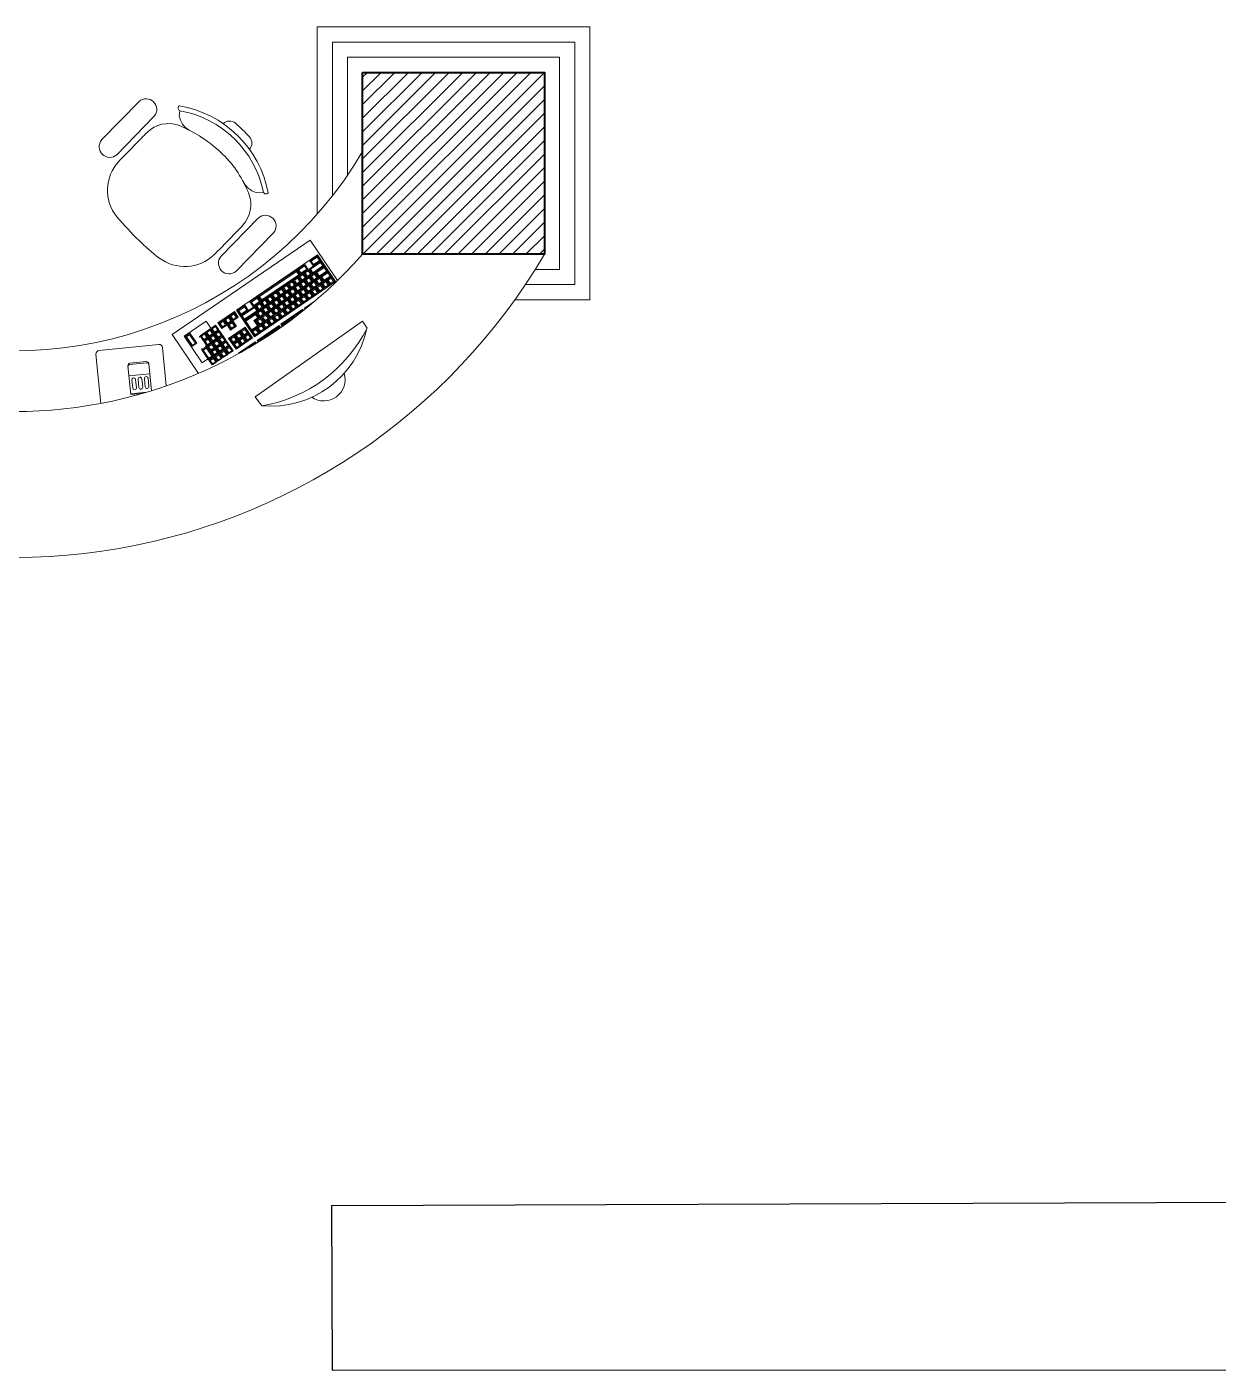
# Model space of a CAD drawing. Header units: inches. Extents: x -2770 to 3095, y -2847 to 3009.
# Drawn here: x 48.093 to 50.265, y 101.418 to 103.867 of the extents above; entities that cross this region are included whole.
import ezdxf

# ---------------------------------------------------------------- set-up
doc = ezdxf.new("R2010")
doc.units = ezdxf.units.IN
doc.header["$LTSCALE"] = 0.1
doc.header["$MEASUREMENT"] = 0
doc.layers.add('ARREDI attrezzature - furniture', color=175, linetype='Continuous', lineweight=9)
doc.layers.add('MURATURA sezioni - section wall', color=7, linetype='Continuous', lineweight=40)
doc.layers.add('MURATURE tratteggi - wall hatch', color=7, linetype='Continuous', lineweight=18, true_color=0x949494)

msp = doc.modelspace()

# ---------------------------------------------------------------- hatches: boundary and pattern name
at = {"layer": 'MURATURE tratteggi - wall hatch'}
h = msp.add_hatch(dxfattribs=at)
h.set_pattern_fill('ANSI31', color=256, scale=0.005525, angle=360, style=0)
h.set_pattern_definition([(45, (33.167963, 93.9435), (-0.012404598, 0.012404598), [])])
h.paths.add_polyline_path([(49.03687, 103.45229), (49.03687, 103.7838), (48.70535, 103.7838), (48.70535, 103.45229)])

# ---------------------------------------------------------------- linework, layer by layer
for p, q in [((48.64866, 101.71842), (52.23661, 101.73186)), ((48.64866, 101.71842), (48.64978, 101.41842)), ((48.64978, 101.41842), (52.53774, 101.41932))]:
    msp.add_line(p, q)
at = {"layer": 'ARREDI attrezzature - furniture'}
for p, q in [((48.37109, 103.70473), (48.37229, 103.71393)), ((48.51522, 103.56406), (48.52438, 103.56549)), ((48.61175, 103.43961), (48.60908, 103.44014)), ((48.62231, 103.44681), (48.62279, 103.44949)), ((48.62653, 103.44063), (48.6287, 103.44082)), ((48.62876, 103.43735), (48.62924, 103.44003)), ((48.58456, 103.42107), (48.58504, 103.42375)), ((48.58871, 103.4239), (48.58605, 103.42443)), ((48.58879, 103.41488), (48.59095, 103.41508)), ((48.59293, 103.41771), (48.59196, 103.41577)), ((48.59645, 103.41531), (48.59693, 103.41799)), ((48.6006, 103.41814), (48.59794, 103.41867)), ((48.59927, 103.4311), (48.59975, 103.43378)), ((48.60349, 103.42491), (48.60566, 103.42511)), ((48.60626, 103.422), (48.60673, 103.42468)), ((48.6104, 103.42483), (48.60774, 103.42536)), ((48.61048, 103.41581), (48.61265, 103.41601)), ((48.61463, 103.41864), (48.61365, 103.4167)), ((48.61597, 103.43342), (48.615, 103.43148)), ((48.61767, 103.41592), (48.61815, 103.4186)), ((48.62182, 103.41875), (48.61916, 103.41928)), ((48.63298, 103.43116), (48.63515, 103.43136)), ((48.63522, 103.42789), (48.6357, 103.43056)), ((48.63944, 103.4217), (48.64161, 103.4219)), ((48.64167, 103.41843), (48.64215, 103.4211)), ((48.55723, 103.38856), (48.55771, 103.39124)), ((48.56138, 103.39139), (48.55871, 103.39192)), ((48.56704, 103.39525), (48.56751, 103.39793)), ((48.57118, 103.39808), (48.56852, 103.39861)), ((48.57541, 103.39189), (48.57443, 103.38995)), ((48.57684, 103.40194), (48.57732, 103.40461)), ((48.58099, 103.40477), (48.57832, 103.4053)), ((48.57845, 103.38917), (48.57893, 103.39185)), ((48.5826, 103.392), (48.57994, 103.39253)), ((48.58106, 103.39575), (48.58323, 103.39595)), ((48.58521, 103.39858), (48.58424, 103.39663)), ((48.58665, 103.40863), (48.58712, 103.4113)), ((48.59079, 103.41146), (48.58813, 103.41199)), ((48.58826, 103.39586), (48.58874, 103.39854)), ((48.59241, 103.39869), (48.58974, 103.39922)), ((48.59087, 103.40244), (48.59303, 103.40264)), ((48.59502, 103.40527), (48.59404, 103.40332)), ((48.59663, 103.3925), (48.59565, 103.39056)), ((48.59755, 103.38833), (48.59803, 103.39101)), ((48.59806, 103.40255), (48.59854, 103.40522)), ((48.6017, 103.39116), (48.59903, 103.39169)), ((48.60221, 103.40538), (48.59955, 103.40591)), ((48.60067, 103.40912), (48.60284, 103.40932)), ((48.60228, 103.39636), (48.60445, 103.39656)), ((48.60482, 103.41195), (48.60385, 103.41001)), ((48.60643, 103.39919), (48.60546, 103.39724)), ((48.60735, 103.39502), (48.60783, 103.39769)), ((48.60787, 103.40924), (48.60835, 103.41191)), ((48.6115, 103.39785), (48.60884, 103.39838)), ((48.61202, 103.41206), (48.60935, 103.4126)), ((48.61209, 103.40305), (48.61426, 103.40324)), ((48.61572, 103.39166), (48.61475, 103.38971)), ((48.61624, 103.40588), (48.61526, 103.40393)), ((48.61716, 103.40171), (48.61764, 103.40438)), ((48.62131, 103.40454), (48.61864, 103.40507)), ((48.61871, 103.3889), (48.61919, 103.39158)), ((48.62286, 103.39173), (48.62019, 103.39226)), ((48.62138, 103.39552), (48.62355, 103.39572)), ((48.62189, 103.40973), (48.62406, 103.40993)), ((48.62553, 103.39835), (48.62455, 103.3964)), ((48.62604, 103.41256), (48.62507, 103.41062)), ((48.62696, 103.4084), (48.62744, 103.41107)), ((48.63111, 103.41122), (48.62845, 103.41176)), ((48.62851, 103.39559), (48.62899, 103.39826)), ((48.63266, 103.39842), (48.63, 103.39895)), ((48.63119, 103.40221), (48.63335, 103.4024)), ((48.63533, 103.40503), (48.63436, 103.40309)), ((48.63688, 103.39223), (48.63591, 103.39028)), ((48.63832, 103.40228), (48.6388, 103.40495)), ((48.64247, 103.40511), (48.6398, 103.40564)), ((48.64254, 103.39609), (48.64471, 103.39628)), ((48.64669, 103.39892), (48.64571, 103.39697)), ((48.64589, 103.41224), (48.64806, 103.41244)), ((48.64813, 103.40896), (48.6486, 103.41164)), ((48.65235, 103.40277), (48.65451, 103.40297)), ((48.50248, 103.36509), (48.49982, 103.36562)), ((48.51304, 103.37229), (48.51352, 103.37497)), ((48.51719, 103.37512), (48.51453, 103.37565)), ((48.51727, 103.3661), (48.51943, 103.3663)), ((48.52141, 103.36893), (48.52044, 103.36699)), ((48.52782, 103.3685), (48.52829, 103.37118)), ((48.53196, 103.37133), (48.5293, 103.37186)), ((48.53762, 103.37519), (48.5381, 103.37786)), ((48.54177, 103.37802), (48.5391, 103.37855)), ((48.54338, 103.36525), (48.54072, 103.36578)), ((48.54184, 103.369), (48.54401, 103.3692)), ((48.54599, 103.37183), (48.54502, 103.36988)), ((48.54743, 103.38188), (48.5479, 103.38455)), ((48.55157, 103.38471), (48.54891, 103.38524)), ((48.54904, 103.36911), (48.54951, 103.37178)), ((48.55319, 103.37194), (48.55052, 103.37247)), ((48.55165, 103.37569), (48.55381, 103.37589)), ((48.5558, 103.37852), (48.55482, 103.37657)), ((48.55741, 103.36575), (48.55643, 103.36381)), ((48.55884, 103.3758), (48.55932, 103.37847)), ((48.56299, 103.37863), (48.56033, 103.37916)), ((48.56145, 103.38237), (48.56362, 103.38257)), ((48.56306, 103.36961), (48.56523, 103.36981)), ((48.5656, 103.3852), (48.56463, 103.38326)), ((48.56721, 103.37244), (48.56624, 103.37049)), ((48.56813, 103.36827), (48.56861, 103.37094)), ((48.56865, 103.38249), (48.56913, 103.38516)), ((48.57228, 103.3711), (48.56962, 103.37163)), ((48.5728, 103.38531), (48.57013, 103.38585)), ((48.57126, 103.38906), (48.57342, 103.38926)), ((48.57287, 103.3763), (48.57504, 103.37649)), ((48.57702, 103.37912), (48.57604, 103.37718)), ((48.57794, 103.37496), (48.57842, 103.37763)), ((48.58209, 103.37779), (48.57942, 103.37832)), ((48.58216, 103.36877), (48.58433, 103.36897)), ((48.58267, 103.38298), (48.58484, 103.38318)), ((48.58631, 103.3716), (48.58533, 103.36965)), ((48.58682, 103.38581), (48.58585, 103.38387)), ((48.58774, 103.38165), (48.58822, 103.38432)), ((48.59189, 103.38447), (48.58923, 103.38501)), ((48.58929, 103.36884), (48.58977, 103.37151)), ((48.59344, 103.37167), (48.59078, 103.3722)), ((48.59196, 103.37546), (48.59413, 103.37565)), ((48.59248, 103.38967), (48.59465, 103.38987)), ((48.59611, 103.37828), (48.59514, 103.37634)), ((48.5991, 103.37553), (48.59958, 103.3782)), ((48.60325, 103.37836), (48.60058, 103.37889)), ((48.60177, 103.38214), (48.60394, 103.38234)), ((48.60332, 103.36934), (48.60549, 103.36953)), ((48.60592, 103.38497), (48.60494, 103.38303)), ((48.60747, 103.37217), (48.60649, 103.37022)), ((48.6089, 103.38221), (48.60938, 103.38489)), ((48.61305, 103.38504), (48.61039, 103.38557)), ((48.61157, 103.38883), (48.61374, 103.38903)), ((48.61313, 103.37602), (48.61529, 103.37622)), ((48.61727, 103.37885), (48.6163, 103.37691)), ((48.62293, 103.38271), (48.6251, 103.38291)), ((48.62708, 103.38554), (48.6261, 103.3836)), ((48.63274, 103.3894), (48.6349, 103.3896)), ((48.47076, 103.34345), (48.47124, 103.34613)), ((48.47938, 103.34933), (48.47672, 103.34986)), ((48.4836, 103.34314), (48.48263, 103.3412)), ((48.48994, 103.35653), (48.49042, 103.35921)), ((48.49416, 103.35034), (48.49633, 103.35054)), ((48.50671, 103.3589), (48.50573, 103.35695)), ((48.50821, 103.35513), (48.50868, 103.3578)), ((48.51235, 103.35796), (48.50969, 103.35849)), ((48.50982, 103.34236), (48.51029, 103.34503)), ((48.51396, 103.34519), (48.5113, 103.34572)), ((48.51243, 103.34894), (48.51459, 103.34914)), ((48.51658, 103.35177), (48.5156, 103.34982)), ((48.51801, 103.36181), (48.51849, 103.36449)), ((48.52216, 103.36464), (48.51949, 103.36517)), ((48.51962, 103.34905), (48.5201, 103.35172)), ((48.52377, 103.35188), (48.52111, 103.35241)), ((48.52223, 103.35562), (48.5244, 103.35582)), ((48.52384, 103.34286), (48.52601, 103.34306)), ((48.52638, 103.35845), (48.5254, 103.35651)), ((48.52799, 103.34569), (48.52702, 103.34374)), ((48.52891, 103.34152), (48.52939, 103.34419)), ((48.52943, 103.35574), (48.5299, 103.35841)), ((48.53306, 103.34435), (48.5304, 103.34488)), ((48.53357, 103.35856), (48.53091, 103.3591)), ((48.53204, 103.36231), (48.5342, 103.36251)), ((48.53365, 103.34955), (48.53582, 103.34974)), ((48.53619, 103.36514), (48.53521, 103.3632)), ((48.5378, 103.35237), (48.53682, 103.35043)), ((48.53872, 103.34821), (48.5392, 103.35088)), ((48.53923, 103.36242), (48.53971, 103.3651)), ((48.54287, 103.35104), (48.5402, 103.35157)), ((48.54294, 103.34202), (48.54511, 103.34222)), ((48.54345, 103.35623), (48.54562, 103.35643)), ((48.54709, 103.34485), (48.54611, 103.3429)), ((48.5476, 103.35906), (48.54663, 103.35712)), ((48.54852, 103.35489), (48.549, 103.35757)), ((48.55267, 103.35772), (48.55001, 103.35826)), ((48.55007, 103.34209), (48.55055, 103.34476)), ((48.55422, 103.34492), (48.55156, 103.34545)), ((48.55274, 103.34871), (48.55491, 103.3489)), ((48.55326, 103.36292), (48.55543, 103.36312)), ((48.55689, 103.35153), (48.55592, 103.34959)), ((48.55833, 103.36158), (48.55881, 103.36426)), ((48.56248, 103.36441), (48.55981, 103.36494)), ((48.55988, 103.34878), (48.56036, 103.35145)), ((48.56403, 103.35161), (48.56136, 103.35214)), ((48.56255, 103.35539), (48.56472, 103.35559)), ((48.5641, 103.34259), (48.56627, 103.34278)), ((48.5667, 103.35822), (48.56572, 103.35628)), ((48.56825, 103.34542), (48.56727, 103.34347)), ((48.56968, 103.35546), (48.57016, 103.35814)), ((48.57383, 103.35829), (48.57117, 103.35882)), ((48.57235, 103.36208), (48.57452, 103.36228)), ((48.57391, 103.34927), (48.57607, 103.34947)), ((48.5765, 103.36491), (48.57553, 103.36296)), ((48.57805, 103.3521), (48.57708, 103.35016)), ((48.57949, 103.36215), (48.57997, 103.36483)), ((48.58364, 103.36498), (48.58097, 103.36551)), ((48.58371, 103.35596), (48.58588, 103.35616)), ((48.58574, 103.34087), (48.58622, 103.34354)), ((48.58786, 103.35879), (48.58688, 103.35685)), ((48.58989, 103.3437), (48.58975, 103.34372)), ((48.59352, 103.36265), (48.59568, 103.36285)), ((48.5957, 103.34838), (48.59603, 103.35023)), ((48.59766, 103.36548), (48.59669, 103.36353)), ((48.60218, 103.35356), (48.6012, 103.35376)), ((48.43121, 103.31648), (48.42855, 103.31701)), ((48.43687, 103.32034), (48.43735, 103.32301)), ((48.44549, 103.32622), (48.44283, 103.32675)), ((48.44971, 103.32003), (48.44874, 103.31808)), ((48.45115, 103.33008), (48.45163, 103.33275)), ((48.4553, 103.33291), (48.45263, 103.33344)), ((48.45537, 103.32389), (48.45754, 103.32408)), ((48.45952, 103.32672), (48.45854, 103.32477)), ((48.46175, 103.32344), (48.45909, 103.32397)), ((48.46095, 103.33676), (48.46143, 103.33944)), ((48.4651, 103.33959), (48.46244, 103.34012)), ((48.46597, 103.31725), (48.465, 103.31531)), ((48.46518, 103.33057), (48.46734, 103.33077)), ((48.46741, 103.3273), (48.46789, 103.32998)), ((48.46932, 103.3334), (48.46835, 103.33146)), ((48.47163, 103.32111), (48.4738, 103.32131)), ((48.47498, 103.33726), (48.47715, 103.33746)), ((48.48583, 103.33987), (48.48317, 103.3404)), ((48.49006, 103.33368), (48.48908, 103.33173)), ((48.49229, 103.33041), (48.48962, 103.33094)), ((48.49043, 103.31527), (48.49091, 103.31795)), ((48.50924, 103.33162), (48.50707, 103.33142)), ((48.70491, 103.33006), (48.50947, 103.1926)), ((48.51345, 103.33097), (48.51079, 103.33151)), ((48.51085, 103.31534), (48.51133, 103.31801)), ((48.515, 103.31817), (48.51234, 103.3187)), ((48.51352, 103.32195), (48.51569, 103.32215)), ((48.51404, 103.33617), (48.5162, 103.33637)), ((48.51767, 103.32478), (48.5167, 103.32284)), ((48.51819, 103.339), (48.51721, 103.33705)), ((48.51911, 103.33483), (48.51959, 103.33751)), ((48.52326, 103.33766), (48.52059, 103.33819)), ((48.52066, 103.32203), (48.52114, 103.3247)), ((48.52481, 103.32486), (48.52214, 103.32539)), ((48.52333, 103.32864), (48.5255, 103.32884)), ((48.52748, 103.33147), (48.5265, 103.32953)), ((48.52903, 103.31867), (48.52805, 103.31672)), ((48.53046, 103.32871), (48.53094, 103.33139)), ((48.53461, 103.33154), (48.53195, 103.33207)), ((48.53313, 103.33533), (48.5353, 103.33553)), ((48.53469, 103.32252), (48.53685, 103.32272)), ((48.53728, 103.33816), (48.53631, 103.33621)), ((48.53883, 103.32535), (48.53786, 103.32341)), ((48.54027, 103.3354), (48.54075, 103.33808)), ((48.54442, 103.33823), (48.54175, 103.33876)), ((48.54449, 103.32921), (48.54666, 103.32941)), ((48.54864, 103.33204), (48.54766, 103.3301)), ((48.55216, 103.31796), (48.55264, 103.32064)), ((48.5543, 103.3359), (48.55646, 103.3361)), ((48.55844, 103.33873), (48.55747, 103.33678)), ((48.56048, 103.32363), (48.55781, 103.32416)), ((48.56613, 103.32749), (48.56661, 103.33017)), ((48.57028, 103.33032), (48.56762, 103.33085)), ((48.57594, 103.33418), (48.57642, 103.33685)), ((48.58009, 103.33701), (48.57742, 103.33754)), ((48.71351, 103.31783), (48.70491, 103.33006)), ((48.38425, 103.30176), (48.38158, 103.30229)), ((48.40746, 103.30027), (48.40793, 103.30295)), ((48.4116, 103.3031), (48.40894, 103.30364)), ((48.41583, 103.29691), (48.41485, 103.29497)), ((48.41806, 103.29364), (48.41539, 103.29417)), ((48.41726, 103.30696), (48.41774, 103.30964)), ((48.42141, 103.30979), (48.41874, 103.31032)), ((48.42148, 103.30077), (48.42365, 103.30097)), ((48.42371, 103.2975), (48.42419, 103.30017)), ((48.42563, 103.3036), (48.42465, 103.30166)), ((48.42786, 103.30033), (48.4252, 103.30086)), ((48.42707, 103.31365), (48.42754, 103.31632)), ((48.43208, 103.29414), (48.43111, 103.29219)), ((48.43129, 103.30746), (48.43345, 103.30766)), ((48.43352, 103.30419), (48.434, 103.30686)), ((48.43544, 103.31029), (48.43446, 103.30834)), ((48.43767, 103.30702), (48.435, 103.30755)), ((48.43774, 103.298), (48.43991, 103.2982)), ((48.43997, 103.29472), (48.44045, 103.2974)), ((48.44189, 103.30083), (48.44091, 103.29888)), ((48.44109, 103.31415), (48.44326, 103.31435)), ((48.44412, 103.29755), (48.44146, 103.29808)), ((48.44332, 103.31087), (48.4438, 103.31355)), ((48.44755, 103.30468), (48.44971, 103.30488)), ((48.44978, 103.30141), (48.45026, 103.30409)), ((48.454, 103.29522), (48.45617, 103.29542)), ((48.45623, 103.29195), (48.45671, 103.29462)), ((48.46516, 103.29804), (48.4625, 103.29857)), ((48.47082, 103.3019), (48.4713, 103.30457)), ((48.47497, 103.30473), (48.4723, 103.30526)), ((48.47504, 103.29571), (48.47721, 103.29591)), ((48.47727, 103.29243), (48.47775, 103.29511)), ((48.47919, 103.29854), (48.47821, 103.29659)), ((48.48142, 103.29526), (48.47876, 103.29579)), ((48.48062, 103.30858), (48.4811, 103.31126)), ((48.48477, 103.31141), (48.48211, 103.31194)), ((48.48485, 103.30239), (48.48701, 103.30259)), ((48.48708, 103.29912), (48.48756, 103.3018)), ((48.48899, 103.30522), (48.48802, 103.30328)), ((48.49123, 103.30195), (48.48856, 103.30248)), ((48.4913, 103.29293), (48.49347, 103.29313)), ((48.49545, 103.29576), (48.49447, 103.29382)), ((48.49465, 103.30908), (48.49682, 103.30928)), ((48.49688, 103.30581), (48.49736, 103.30848)), ((48.5011, 103.29962), (48.50327, 103.29982)), ((48.50296, 103.31475), (48.50199, 103.31281)), ((48.5052, 103.31148), (48.50253, 103.31201)), ((48.50942, 103.30529), (48.50844, 103.30335)), ((48.51709, 103.29404), (48.51443, 103.29457)), ((48.51508, 103.30915), (48.51724, 103.30935)), ((48.51922, 103.31198), (48.51825, 103.31003)), ((48.52275, 103.2979), (48.52323, 103.30057)), ((48.5269, 103.30073), (48.52423, 103.30126)), ((48.52488, 103.31584), (48.52705, 103.31603)), ((48.53255, 103.30459), (48.53303, 103.30726)), ((48.5367, 103.30742), (48.53404, 103.30795)), ((48.54236, 103.31127), (48.54284, 103.31395)), ((48.54651, 103.3141), (48.54384, 103.31463)), ((48.41247, 103.28076), (48.4115, 103.27882)), ((48.41471, 103.27749), (48.41204, 103.27802)), ((48.41813, 103.28462), (48.4203, 103.28482)), ((48.42036, 103.28135), (48.42084, 103.28402)), ((48.42228, 103.28745), (48.4213, 103.28551)), ((48.42451, 103.28418), (48.42185, 103.28471)), ((48.42873, 103.27799), (48.42776, 103.27604)), ((48.42794, 103.29131), (48.4301, 103.29151)), ((48.43097, 103.27472), (48.4283, 103.27525)), ((48.43017, 103.28804), (48.43065, 103.29071)), ((48.43432, 103.29087), (48.43165, 103.2914)), ((48.43519, 103.26853), (48.43421, 103.26658)), ((48.43439, 103.28185), (48.43656, 103.28205)), ((48.43662, 103.27857), (48.4371, 103.28125)), ((48.43854, 103.28468), (48.43756, 103.28273)), ((48.44077, 103.2814), (48.43811, 103.28193)), ((48.44084, 103.27238), (48.44301, 103.27258)), ((48.44308, 103.26911), (48.44355, 103.27179)), ((48.44499, 103.27521), (48.44402, 103.27327)), ((48.4442, 103.28853), (48.44636, 103.28873)), ((48.44722, 103.27194), (48.44456, 103.27247)), ((48.44643, 103.28526), (48.44691, 103.28794)), ((48.44834, 103.29136), (48.44737, 103.28942)), ((48.45058, 103.28809), (48.44791, 103.28862)), ((48.45065, 103.27907), (48.45282, 103.27927)), ((48.45288, 103.2758), (48.45336, 103.27847)), ((48.4548, 103.2819), (48.45382, 103.27996)), ((48.45703, 103.27863), (48.45437, 103.27916)), ((48.4571, 103.26961), (48.45927, 103.26981)), ((48.46125, 103.27244), (48.46028, 103.27049)), ((48.46045, 103.28576), (48.46262, 103.28596)), ((48.46269, 103.28249), (48.46316, 103.28516)), ((48.46691, 103.2763), (48.46908, 103.27649)), ((48.46938, 103.29185), (48.46841, 103.2899)), ((48.47162, 103.28858), (48.46895, 103.28911)), ((48.47584, 103.28239), (48.47486, 103.28044)), ((48.48149, 103.28624), (48.48366, 103.28644)), ((48.48564, 103.28907), (48.48467, 103.28713)), ((48.48947, 103.27671), (48.48964, 103.27767)), ((48.49191, 103.2781), (48.49065, 103.27836)), ((48.49908, 103.28226), (48.49945, 103.28436)), ((48.50312, 103.28451), (48.50046, 103.28504)), ((48.50878, 103.28837), (48.50926, 103.29104)), ((48.42538, 103.26184), (48.42441, 103.25989)), ((48.42761, 103.25857), (48.42495, 103.2591)), ((48.43184, 103.25238), (48.43086, 103.25043)), ((48.43104, 103.2657), (48.43321, 103.26589)), ((48.43327, 103.26242), (48.43375, 103.2651)), ((48.43742, 103.26525), (48.43476, 103.26578)), ((48.43749, 103.25623), (48.43966, 103.25643)), ((48.44164, 103.25906), (48.44067, 103.25712)), ((48.4473, 103.26292), (48.44947, 103.26312)), ((48.45145, 103.26575), (48.45047, 103.26381)), ((48.3172, 103.23421), (48.27935, 103.2304)), ((48.31159, 103.20076), (48.28263, 103.19785)), ((48.52123, 103.17588), (48.50947, 103.1926))]:
    msp.add_line(p, q, dxfattribs=at)
for points in [[(48.62247, 103.52538), (48.62247, 103.86668), (49.11975, 103.86668), (49.11975, 103.36941), (48.98298, 103.36941)], [(48.6501, 103.55859), (48.6501, 103.83906), (49.09212, 103.83906), (49.09212, 103.39703), (49.00211, 103.39703)], [(48.67773, 103.59626), (48.67773, 103.81143), (49.0645, 103.81143), (49.0645, 103.42466), (49.02005, 103.42466)], [(48.65959, 103.40435), (48.60941, 103.47792), (48.35777, 103.30628), (48.40627, 103.23517)], [(48.60076, 103.35242), (48.59957, 103.35417), (48.6186, 103.36715)], [(48.55878, 103.32077), (48.55618, 103.32458), (48.59623, 103.3519), (48.5976, 103.34989)], [(48.57887, 103.33541), (48.57742, 103.33754), (48.58622, 103.34354), (48.58736, 103.34187)], [(48.58833, 103.34262), (48.58723, 103.34423), (48.59603, 103.35023), (48.59673, 103.3492)], [(48.60163, 103.35312), (48.6012, 103.35376), (48.60866, 103.35885)], [(48.51495, 103.29182), (48.51279, 103.29499), (48.55285, 103.32231), (48.55548, 103.31846)], [(48.54579, 103.31178), (48.54384, 103.31463), (48.55264, 103.32064), (48.55456, 103.31782)], [(48.54736, 103.31285), (48.54651, 103.3141), (48.55216, 103.31796), (48.553, 103.31673)], [(48.55969, 103.32142), (48.55781, 103.32416), (48.56661, 103.33017), (48.56834, 103.32763)], [(48.56124, 103.32252), (48.56048, 103.32363), (48.56613, 103.32749), (48.5668, 103.32651)], [(48.56933, 103.32835), (48.56762, 103.33085), (48.57642, 103.33685), (48.5779, 103.33468)], [(48.57086, 103.32947), (48.57028, 103.33032), (48.57594, 103.33418), (48.57637, 103.33354)], [(48.58039, 103.33656), (48.58009, 103.33701), (48.58574, 103.34087), (48.58585, 103.34071)], [(48.47977, 103.27127), (48.47921, 103.27209), (48.50946, 103.29272), (48.51151, 103.28971)], [(48.5159, 103.29241), (48.51443, 103.29457), (48.52323, 103.30057), (48.52493, 103.29807)], [(48.51752, 103.29341), (48.51709, 103.29404), (48.52275, 103.2979), (48.52332, 103.29705)], [(48.52596, 103.29873), (48.52423, 103.30126), (48.53303, 103.30726), (48.5349, 103.30452)], [(48.52756, 103.29975), (48.5269, 103.30073), (48.53255, 103.30459), (48.53331, 103.30348)], [(48.53592, 103.30519), (48.53404, 103.30795), (48.54284, 103.31395), (48.54478, 103.3111)], [(48.53751, 103.30624), (48.5367, 103.30742), (48.54236, 103.31127), (48.5432, 103.31004)], [(48.48236, 103.2727), (48.48964, 103.27767), (48.49007, 103.27705)], [(48.49113, 103.27765), (48.49065, 103.27836), (48.49945, 103.28436), (48.50036, 103.28302)], [(48.50141, 103.28364), (48.50046, 103.28504), (48.50926, 103.29104), (48.51056, 103.28913)], [(48.50477, 103.28564), (48.50878, 103.28837), (48.50893, 103.28814)], [(48.2982, 103.1969), (48.29787, 103.19831), (48.30544, 103.19907), (48.30544, 103.19896)]]:
    msp.add_lwpolyline(points, dxfattribs=at)
for points in [[(48.22948, 103.6607, 0.9285714), (48.25716, 103.63368), (48.32547, 103.70367, 0.9285714), (48.29779, 103.73069)], [(48.44346, 103.46041), (48.47613, 103.49387, 0.0073855), (48.48679, 103.50513, 0.283766), (48.49779, 103.56212, 0.1092477), (48.45073, 103.63397, 0.0966563), (48.36957, 103.68726, 0.283766), (48.31287, 103.67488, 0.0073855), (48.30187, 103.66394), (48.26921, 103.63048, 0.0075456), (48.26061, 103.6214, 0.3710314), (48.25733, 103.52054, 0.0241206), (48.29768, 103.47717, 0.0298757), (48.33385, 103.44586, 0.3710314), (48.43459, 103.45159, 0.0075456)], [(48.47464, 103.42143, -0.9285714), (48.44696, 103.44844), (48.51527, 103.51843, -0.9285714), (48.54295, 103.49142)], [(48.29298, 103.20898, -1), (48.28616, 103.2083), (48.28467, 103.22316, -1), (48.29148, 103.22385)], [(48.30433, 103.21013, -1), (48.29752, 103.20944), (48.29602, 103.2243, -1), (48.30284, 103.22499)], [(48.31569, 103.21127, -1), (48.30887, 103.21058), (48.30738, 103.22545, -1), (48.31419, 103.22613)]]:
    msp.add_lwpolyline(points, format="xyb", close=True, dxfattribs=at)
for points in [[(48.65597, 103.40286), (48.50804, 103.30197), (48.47508, 103.35028), (48.62301, 103.45118)], [(48.60774, 103.42536), (48.62924, 103.44003), (48.63515, 103.43136), (48.61365, 103.4167)], [(48.60908, 103.44014), (48.62279, 103.44949), (48.6287, 103.44082), (48.615, 103.43148)], [(48.62653, 103.44063), (48.61597, 103.43342), (48.61175, 103.43961), (48.62231, 103.44681)], [(48.51453, 103.37565), (48.58504, 103.42375), (48.59095, 103.41508), (48.52044, 103.36699)], [(48.58879, 103.41488), (48.52141, 103.36893), (48.51719, 103.37512), (48.58456, 103.42107)], [(48.58605, 103.42443), (48.59975, 103.43378), (48.60566, 103.42511), (48.59196, 103.41577)], [(48.58813, 103.41199), (48.59693, 103.41799), (48.60284, 103.40932), (48.59404, 103.40332)], [(48.60349, 103.42491), (48.59293, 103.41771), (48.58871, 103.4239), (48.59927, 103.4311)], [(48.60067, 103.40912), (48.59502, 103.40527), (48.59079, 103.41146), (48.59645, 103.41531)], [(48.59794, 103.41867), (48.60673, 103.42468), (48.61265, 103.41601), (48.60385, 103.41001)], [(48.61048, 103.41581), (48.60482, 103.41195), (48.6006, 103.41814), (48.60626, 103.422)], [(48.60935, 103.4126), (48.61815, 103.4186), (48.62406, 103.40993), (48.61526, 103.40393)], [(48.63298, 103.43116), (48.61463, 103.41864), (48.6104, 103.42483), (48.62876, 103.43735)], [(48.62189, 103.40973), (48.61624, 103.40588), (48.61202, 103.41206), (48.61767, 103.41592)], [(48.61916, 103.41928), (48.6357, 103.43056), (48.64161, 103.4219), (48.62507, 103.41062)], [(48.63944, 103.4217), (48.62604, 103.41256), (48.62182, 103.41875), (48.63522, 103.42789)], [(48.62845, 103.41176), (48.64215, 103.4211), (48.64806, 103.41244), (48.63436, 103.40309)], [(48.64589, 103.41224), (48.63533, 103.40503), (48.63111, 103.41122), (48.64167, 103.41843)], [(48.54891, 103.38524), (48.55771, 103.39124), (48.56362, 103.38257), (48.55482, 103.37657)], [(48.56751, 103.39793), (48.55871, 103.39192), (48.56463, 103.38326), (48.57342, 103.38926)], [(48.5656, 103.3852), (48.57126, 103.38906), (48.56704, 103.39525), (48.56138, 103.39139)], [(48.57732, 103.40461), (48.56852, 103.39861), (48.57443, 103.38995), (48.58323, 103.39595)], [(48.57893, 103.39185), (48.57013, 103.38585), (48.57604, 103.37718), (48.58484, 103.38318)], [(48.57541, 103.39189), (48.58106, 103.39575), (48.57684, 103.40194), (48.57118, 103.39808)], [(48.58712, 103.4113), (48.57832, 103.4053), (48.58424, 103.39663), (48.59303, 103.40264)], [(48.58874, 103.39854), (48.57994, 103.39253), (48.58585, 103.38387), (48.59465, 103.38987)], [(48.58521, 103.39858), (48.59087, 103.40244), (48.58665, 103.40863), (48.58099, 103.40477)], [(48.58682, 103.38581), (48.59248, 103.38967), (48.58826, 103.39586), (48.5826, 103.392)], [(48.59803, 103.39101), (48.58923, 103.38501), (48.59514, 103.37634), (48.60394, 103.38234)], [(48.59854, 103.40522), (48.58974, 103.39922), (48.59565, 103.39056), (48.60445, 103.39656)], [(48.59663, 103.3925), (48.60228, 103.39636), (48.59806, 103.40255), (48.59241, 103.39869)], [(48.60783, 103.39769), (48.59903, 103.39169), (48.60494, 103.38303), (48.61374, 103.38903)], [(48.59955, 103.40591), (48.60835, 103.41191), (48.61426, 103.40324), (48.60546, 103.39724)], [(48.60592, 103.38497), (48.61157, 103.38883), (48.60735, 103.39502), (48.6017, 103.39116)], [(48.61209, 103.40305), (48.60643, 103.39919), (48.60221, 103.40538), (48.60787, 103.40924)], [(48.60884, 103.39838), (48.61764, 103.40438), (48.62355, 103.39572), (48.61475, 103.38971)], [(48.61039, 103.38557), (48.61919, 103.39158), (48.6251, 103.38291), (48.6163, 103.37691)], [(48.62138, 103.39552), (48.61572, 103.39166), (48.6115, 103.39785), (48.61716, 103.40171)], [(48.61864, 103.40507), (48.62744, 103.41107), (48.63335, 103.4024), (48.62455, 103.3964)], [(48.62019, 103.39226), (48.62899, 103.39826), (48.6349, 103.3896), (48.6261, 103.3836)], [(48.63119, 103.40221), (48.62553, 103.39835), (48.62131, 103.40454), (48.62696, 103.4084)], [(48.63274, 103.3894), (48.62708, 103.38554), (48.62286, 103.39173), (48.62851, 103.39559)], [(48.63, 103.39895), (48.6388, 103.40495), (48.64471, 103.39628), (48.63591, 103.39028)], [(48.64254, 103.39609), (48.63688, 103.39223), (48.63266, 103.39842), (48.63832, 103.40228)], [(48.6398, 103.40564), (48.6486, 103.41164), (48.65451, 103.40297), (48.64571, 103.39697)], [(48.65235, 103.40277), (48.64669, 103.39892), (48.64247, 103.40511), (48.64813, 103.40896)], [(48.49982, 103.36562), (48.51352, 103.37497), (48.51943, 103.3663), (48.50573, 103.35695)], [(48.51727, 103.3661), (48.50671, 103.3589), (48.50248, 103.36509), (48.51304, 103.37229)], [(48.52829, 103.37118), (48.51949, 103.36517), (48.5254, 103.35651), (48.5342, 103.36251)], [(48.52638, 103.35845), (48.53204, 103.36231), (48.52782, 103.3685), (48.52216, 103.36464)], [(48.5381, 103.37786), (48.5293, 103.37186), (48.53521, 103.3632), (48.54401, 103.3692)], [(48.53619, 103.36514), (48.54184, 103.369), (48.53762, 103.37519), (48.53196, 103.37133)], [(48.5391, 103.37855), (48.5479, 103.38455), (48.55381, 103.37589), (48.54502, 103.36988)], [(48.54951, 103.37178), (48.54072, 103.36578), (48.54663, 103.35712), (48.55543, 103.36312)], [(48.55165, 103.37569), (48.54599, 103.37183), (48.54177, 103.37802), (48.54743, 103.38188)], [(48.5476, 103.35906), (48.55326, 103.36292), (48.54904, 103.36911), (48.54338, 103.36525)], [(48.55052, 103.37247), (48.55932, 103.37847), (48.56523, 103.36981), (48.55643, 103.36381)], [(48.56145, 103.38237), (48.5558, 103.37852), (48.55157, 103.38471), (48.55723, 103.38856)], [(48.56306, 103.36961), (48.55741, 103.36575), (48.55319, 103.37194), (48.55884, 103.3758)], [(48.55981, 103.36494), (48.56861, 103.37094), (48.57452, 103.36228), (48.56572, 103.35628)], [(48.56033, 103.37916), (48.56913, 103.38516), (48.57504, 103.37649), (48.56624, 103.37049)], [(48.57235, 103.36208), (48.5667, 103.35822), (48.56248, 103.36441), (48.56813, 103.36827)], [(48.57287, 103.3763), (48.56721, 103.37244), (48.56299, 103.37863), (48.56865, 103.38249)], [(48.56962, 103.37163), (48.57842, 103.37763), (48.58433, 103.36897), (48.57553, 103.36296)], [(48.58216, 103.36877), (48.5765, 103.36491), (48.57228, 103.3711), (48.57794, 103.37496)], [(48.57702, 103.37912), (48.58267, 103.38298), (48.57845, 103.38917), (48.5728, 103.38531)], [(48.58822, 103.38432), (48.57942, 103.37832), (48.58533, 103.36965), (48.59413, 103.37565)], [(48.58977, 103.37151), (48.58097, 103.36551), (48.58688, 103.35685), (48.59568, 103.36285)], [(48.58631, 103.3716), (48.59196, 103.37546), (48.58774, 103.38165), (48.58209, 103.37779)], [(48.58786, 103.35879), (48.59352, 103.36265), (48.58929, 103.36884), (48.58364, 103.36498)], [(48.59958, 103.3782), (48.59078, 103.3722), (48.59669, 103.36353), (48.60549, 103.36953)], [(48.59611, 103.37828), (48.60177, 103.38214), (48.59755, 103.38833), (48.59189, 103.38447)], [(48.59766, 103.36548), (48.60332, 103.36934), (48.5991, 103.37553), (48.59344, 103.37167)], [(48.60938, 103.38489), (48.60058, 103.37889), (48.60649, 103.37022), (48.61529, 103.37622)], [(48.60747, 103.37217), (48.61313, 103.37602), (48.6089, 103.38221), (48.60325, 103.37836)], [(48.62293, 103.38271), (48.61727, 103.37885), (48.61305, 103.38504), (48.61871, 103.3889)], [(48.44119, 103.32717), (48.47144, 103.3478), (48.47858, 103.33733), (48.46878, 103.33065), (48.47523, 103.32118), (48.46459, 103.31393), (48.45814, 103.32339), (48.44833, 103.3167)], [(48.46244, 103.34012), (48.47124, 103.34613), (48.47715, 103.33746), (48.46835, 103.33146)], [(48.47498, 103.33726), (48.46932, 103.3334), (48.4651, 103.33959), (48.47076, 103.34345)], [(48.47672, 103.34986), (48.49042, 103.35921), (48.49633, 103.35054), (48.48263, 103.3412)], [(48.49416, 103.35034), (48.4836, 103.34314), (48.47938, 103.34933), (48.48994, 103.35653)], [(48.50868, 103.3578), (48.48317, 103.3404), (48.48908, 103.33173), (48.51459, 103.34914)], [(48.49006, 103.33368), (48.51243, 103.34894), (48.50821, 103.35513), (48.48583, 103.33987)], [(48.48962, 103.33094), (48.51029, 103.34503), (48.5162, 103.33637), (48.50924, 103.33162), (48.51569, 103.32215), (48.50199, 103.31281)], [(48.50296, 103.31475), (48.49229, 103.33041), (48.50982, 103.34236), (48.51404, 103.33617), (48.50707, 103.33142), (48.51352, 103.32195)], [(48.51849, 103.36449), (48.50969, 103.35849), (48.5156, 103.34982), (48.5244, 103.35582)], [(48.5201, 103.35172), (48.5113, 103.34572), (48.51721, 103.33705), (48.52601, 103.34306)], [(48.51658, 103.35177), (48.52223, 103.35562), (48.51801, 103.36181), (48.51235, 103.35796)], [(48.51819, 103.339), (48.52384, 103.34286), (48.51962, 103.34905), (48.51396, 103.34519)], [(48.52939, 103.34419), (48.52059, 103.33819), (48.5265, 103.32953), (48.5353, 103.33553)], [(48.5299, 103.35841), (48.52111, 103.35241), (48.52702, 103.34374), (48.53582, 103.34974)], [(48.52748, 103.33147), (48.53313, 103.33533), (48.52891, 103.34152), (48.52326, 103.33766)], [(48.52799, 103.34569), (48.53365, 103.34955), (48.52943, 103.35574), (48.52377, 103.35188)], [(48.5392, 103.35088), (48.5304, 103.34488), (48.53631, 103.33621), (48.54511, 103.34222)], [(48.53971, 103.3651), (48.53091, 103.3591), (48.53682, 103.35043), (48.54562, 103.35643)], [(48.53728, 103.33816), (48.54294, 103.34202), (48.53872, 103.34821), (48.53306, 103.34435)], [(48.5378, 103.35237), (48.54345, 103.35623), (48.53923, 103.36242), (48.53357, 103.35856)], [(48.549, 103.35757), (48.5402, 103.35157), (48.54611, 103.3429), (48.55491, 103.3489)], [(48.55055, 103.34476), (48.54175, 103.33876), (48.54766, 103.3301), (48.55646, 103.3361)], [(48.54709, 103.34485), (48.55274, 103.34871), (48.54852, 103.35489), (48.54287, 103.35104)], [(48.54864, 103.33204), (48.5543, 103.3359), (48.55007, 103.34209), (48.54442, 103.33823)], [(48.55881, 103.36426), (48.55001, 103.35826), (48.55592, 103.34959), (48.56472, 103.35559)], [(48.56036, 103.35145), (48.55156, 103.34545), (48.55747, 103.33678), (48.56627, 103.34278)], [(48.55689, 103.35153), (48.56255, 103.35539), (48.55833, 103.36158), (48.55267, 103.35772)], [(48.55844, 103.33873), (48.5641, 103.34259), (48.55988, 103.34878), (48.55422, 103.34492)], [(48.56136, 103.35214), (48.57016, 103.35814), (48.57607, 103.34947), (48.56727, 103.34347)], [(48.57391, 103.34927), (48.56825, 103.34542), (48.56403, 103.35161), (48.56968, 103.35546)], [(48.57117, 103.35882), (48.57997, 103.36483), (48.58588, 103.35616), (48.57708, 103.35016)], [(48.58371, 103.35596), (48.57805, 103.3521), (48.57383, 103.35829), (48.57949, 103.36215)], [(48.45296, 103.28172), (48.4129, 103.2544), (48.37995, 103.30271), (48.42001, 103.33003)], [(48.42855, 103.31701), (48.43735, 103.32301), (48.44326, 103.31435), (48.43446, 103.30834)], [(48.44109, 103.31415), (48.43544, 103.31029), (48.43121, 103.31648), (48.43687, 103.32034)], [(48.44283, 103.32675), (48.45163, 103.33275), (48.45754, 103.32408), (48.44874, 103.31808)], [(48.45537, 103.32389), (48.44971, 103.32003), (48.44549, 103.32622), (48.45115, 103.33008)], [(48.45263, 103.33344), (48.46143, 103.33944), (48.46734, 103.33077), (48.45854, 103.32477)], [(48.46518, 103.33057), (48.45952, 103.32672), (48.4553, 103.33291), (48.46095, 103.33676)], [(48.45909, 103.32397), (48.46789, 103.32998), (48.4738, 103.32131), (48.465, 103.31531)], [(48.5047, 103.29969), (48.47446, 103.27906), (48.46086, 103.29899), (48.49111, 103.31962)], [(48.47163, 103.32111), (48.46597, 103.31725), (48.46175, 103.32344), (48.46741, 103.3273)], [(48.48211, 103.31194), (48.49091, 103.31795), (48.49682, 103.30928), (48.48802, 103.30328)], [(48.50253, 103.31201), (48.51133, 103.31801), (48.51724, 103.30935), (48.50844, 103.30335)], [(48.51079, 103.33151), (48.51959, 103.33751), (48.5255, 103.32884), (48.5167, 103.32284)], [(48.51234, 103.3187), (48.52114, 103.3247), (48.52705, 103.31603), (48.51825, 103.31003)], [(48.52333, 103.32864), (48.51767, 103.32478), (48.51345, 103.33097), (48.51911, 103.33483)], [(48.52488, 103.31584), (48.51922, 103.31198), (48.515, 103.31817), (48.52066, 103.32203)], [(48.53094, 103.33139), (48.52214, 103.32539), (48.52805, 103.31672), (48.53685, 103.32272)], [(48.52903, 103.31867), (48.53469, 103.32252), (48.53046, 103.32871), (48.52481, 103.32486)], [(48.54075, 103.33808), (48.53195, 103.33207), (48.53786, 103.32341), (48.54666, 103.32941)], [(48.53883, 103.32535), (48.54449, 103.32921), (48.54027, 103.3354), (48.53461, 103.33154)], [(48.38158, 103.30229), (48.39038, 103.3083), (48.40275, 103.29017), (48.39395, 103.28417)], [(48.40058, 103.28997), (48.39492, 103.28611), (48.38425, 103.30176), (48.38991, 103.30562)], [(48.40894, 103.30364), (48.41774, 103.30964), (48.42365, 103.30097), (48.41485, 103.29497)], [(48.42148, 103.30077), (48.41583, 103.29691), (48.4116, 103.3031), (48.41726, 103.30696)], [(48.41539, 103.29417), (48.42419, 103.30017), (48.4301, 103.29151), (48.4213, 103.28551)], [(48.42794, 103.29131), (48.42228, 103.28745), (48.41806, 103.29364), (48.42371, 103.2975)], [(48.41874, 103.31032), (48.42754, 103.31632), (48.43345, 103.30766), (48.42465, 103.30166)], [(48.43129, 103.30746), (48.42563, 103.3036), (48.42141, 103.30979), (48.42707, 103.31365)], [(48.4252, 103.30086), (48.434, 103.30686), (48.43991, 103.2982), (48.43111, 103.29219)], [(48.43774, 103.298), (48.43208, 103.29414), (48.42786, 103.30033), (48.43352, 103.30419)], [(48.43165, 103.2914), (48.44045, 103.2974), (48.44636, 103.28873), (48.43756, 103.28273)], [(48.4442, 103.28853), (48.43854, 103.28468), (48.43432, 103.29087), (48.43997, 103.29472)], [(48.435, 103.30755), (48.4438, 103.31355), (48.44971, 103.30488), (48.44091, 103.29888)], [(48.44755, 103.30468), (48.44189, 103.30083), (48.43767, 103.30702), (48.44332, 103.31087)], [(48.44146, 103.29808), (48.45026, 103.30409), (48.45617, 103.29542), (48.44737, 103.28942)], [(48.454, 103.29522), (48.44834, 103.29136), (48.44412, 103.29755), (48.44978, 103.30141)], [(48.44791, 103.28862), (48.45671, 103.29462), (48.46262, 103.28596), (48.45382, 103.27996)], [(48.4625, 103.29857), (48.4713, 103.30457), (48.47721, 103.29591), (48.46841, 103.2899)], [(48.47504, 103.29571), (48.46938, 103.29185), (48.46516, 103.29804), (48.47082, 103.3019)], [(48.46895, 103.28911), (48.47775, 103.29511), (48.48366, 103.28644), (48.47486, 103.28044)], [(48.48149, 103.28624), (48.47584, 103.28239), (48.47162, 103.28858), (48.47727, 103.29243)], [(48.4723, 103.30526), (48.4811, 103.31126), (48.48701, 103.30259), (48.47821, 103.29659)], [(48.48485, 103.30239), (48.47919, 103.29854), (48.47497, 103.30473), (48.48062, 103.30858)], [(48.47876, 103.29579), (48.48756, 103.3018), (48.49347, 103.29313), (48.48467, 103.28713)], [(48.4913, 103.29293), (48.48564, 103.28907), (48.48142, 103.29526), (48.48708, 103.29912)], [(48.49465, 103.30908), (48.48899, 103.30522), (48.48477, 103.31141), (48.49043, 103.31527)], [(48.48856, 103.30248), (48.49736, 103.30848), (48.50327, 103.29982), (48.49447, 103.29382)], [(48.5011, 103.29962), (48.49545, 103.29576), (48.49123, 103.30195), (48.49688, 103.30581)], [(48.51508, 103.30915), (48.50942, 103.30529), (48.5052, 103.31148), (48.51085, 103.31534)], [(48.41204, 103.27802), (48.42084, 103.28402), (48.43321, 103.26589), (48.42441, 103.25989)], [(48.43104, 103.2657), (48.42538, 103.26184), (48.41471, 103.27749), (48.42036, 103.28135)], [(48.42185, 103.28471), (48.43065, 103.29071), (48.43656, 103.28205), (48.42776, 103.27604)], [(48.43439, 103.28185), (48.42873, 103.27799), (48.42451, 103.28418), (48.43017, 103.28804)], [(48.4283, 103.27525), (48.4371, 103.28125), (48.44301, 103.27258), (48.43421, 103.26658)], [(48.44084, 103.27238), (48.43519, 103.26853), (48.43097, 103.27472), (48.43662, 103.27857)], [(48.43476, 103.26578), (48.44355, 103.27179), (48.44947, 103.26312), (48.44067, 103.25712)], [(48.4473, 103.26292), (48.44164, 103.25906), (48.43742, 103.26525), (48.44308, 103.26911)], [(48.43811, 103.28193), (48.44691, 103.28794), (48.45282, 103.27927), (48.44402, 103.27327)], [(48.45065, 103.27907), (48.44499, 103.27521), (48.44077, 103.2814), (48.44643, 103.28526)], [(48.44456, 103.27247), (48.45336, 103.27847), (48.45927, 103.26981), (48.45047, 103.26381)], [(48.4571, 103.26961), (48.45145, 103.26575), (48.44722, 103.27194), (48.45288, 103.2758)], [(48.46045, 103.28576), (48.4548, 103.2819), (48.45058, 103.28809), (48.45623, 103.29195)], [(48.45437, 103.27916), (48.46316, 103.28516), (48.46908, 103.27649), (48.46028, 103.27049)], [(48.46691, 103.2763), (48.46125, 103.27244), (48.45703, 103.27863), (48.46269, 103.28249)], [(48.42495, 103.2591), (48.43375, 103.2651), (48.43966, 103.25643), (48.43086, 103.25043)], [(48.43749, 103.25623), (48.43184, 103.25238), (48.42761, 103.25857), (48.43327, 103.26242)]]:
    msp.add_lwpolyline(points, close=True, dxfattribs=at)
for points in [[(48.22814, 103.18048), (48.21912, 103.27013, -0.4142136), (48.22457, 103.2768), (48.33357, 103.28776, -0.4142136), (48.34024, 103.28231), (48.34729, 103.21225)], [(48.29798, 103.19786), (48.28278, 103.19634), (48.27747, 103.24917, -0.4142136), (48.28101, 103.25351), (48.31098, 103.25652, -0.4142136), (48.31531, 103.25298), (48.3203, 103.2034)], [(48.31545, 103.25162, 0.4142136), (48.31212, 103.25434), (48.28033, 103.25114, 0.4142136), (48.2776, 103.24781)]]:
    msp.add_lwpolyline(points, format="xyb", dxfattribs=at)
for centre, radius, start, end in [((48.37384, 103.71868), 0.00501, 129.91843, 251.44824), ((48.33919, 103.52788), 0.19717, 10.56591, 80.82576), ((48.33884, 103.52751), 0.18939, 11.55323, 79.83844), ((48.40765, 103.71027), 0.03698, 188.61578, 239.76106), ((48.46274, 103.67846), 0.01658, 49.27916, 134.7647), ((48.19374, 103.37884), 0.41923, 43.26234, 48.12933), ((48.48673, 103.65505), 0.01658, 316.62698, 42.11251), ((48.06994, 104.01304), 0.73696, 252.76807, 329.56539), ((48.52072, 103.60026), 0.03662, 209.9562, 261.35533), ((48.5291, 103.56715), 0.00501, 199.94343, 321.47324), ((48.06994, 104.02209), 1.12233, 226.89689, 329.48955), ((48.06994, 104.01304), 0.84746, 221.4287, 318.5713), ((48.47728, 103.43663), 0.26443, 279.56741, 333.3022), ((48.53748, 103.35483), 0.17969, 264.80904, 347.8984), ((48.63432, 103.22389), 0.03903, 235.96789, 17.00287)]:
    msp.add_arc(centre, radius, start, end, dxfattribs=at)
at = {"layer": 'MURATURA sezioni - section wall'}
msp.add_lwpolyline([(48.70535, 103.7838), (49.03687, 103.7838), (49.03687, 103.45229), (48.70535, 103.45229)], close=True, dxfattribs=at)

doc.saveas('drawing.dxf')
